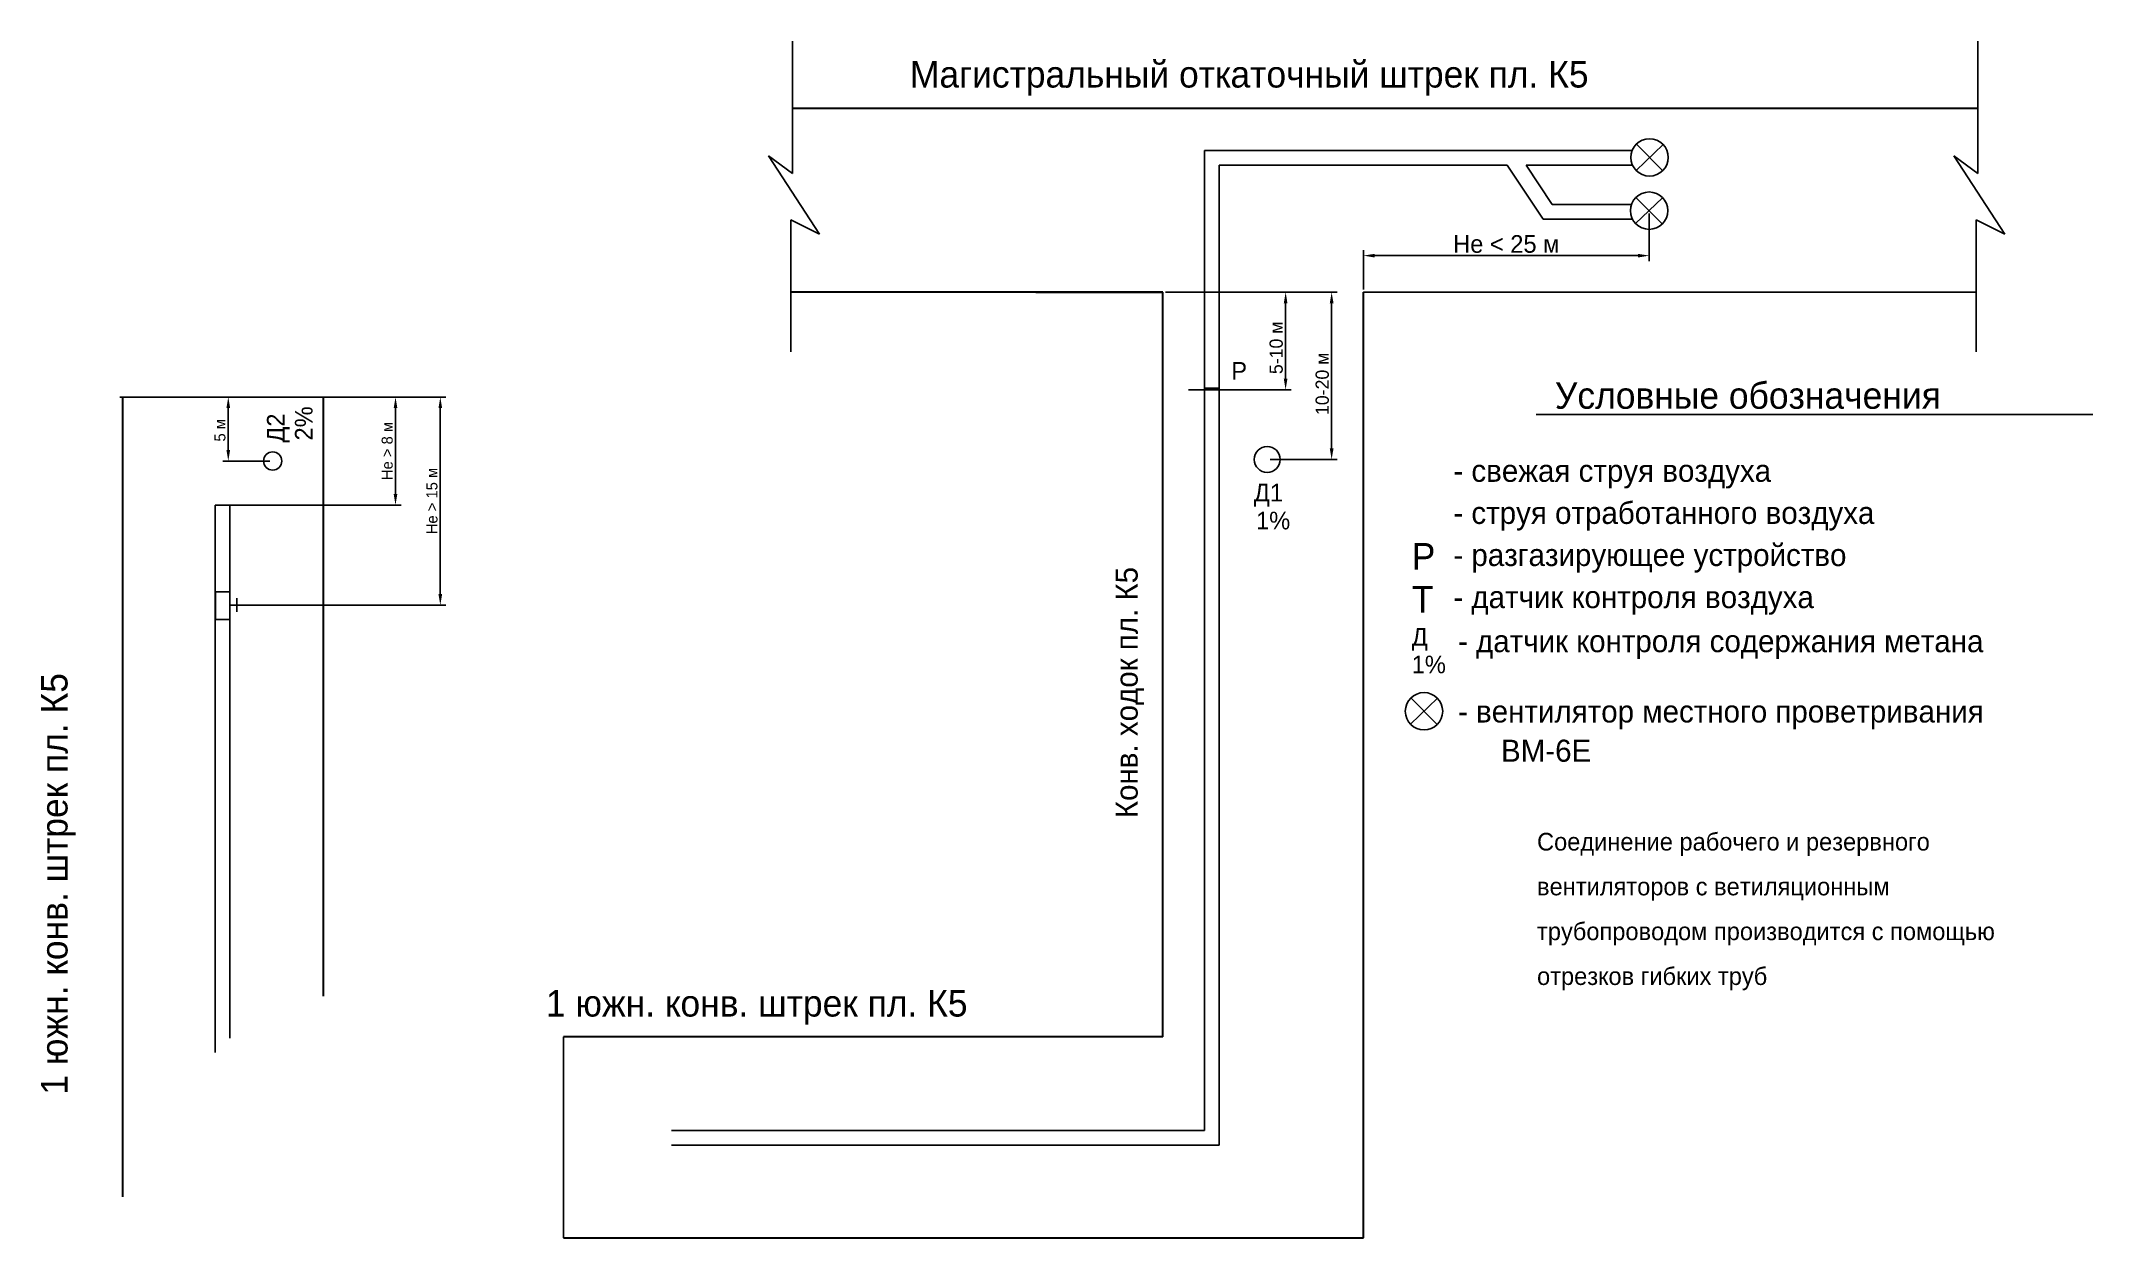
# Model space of a CAD drawing. Header units: millimetres. Extents: x 421 to 885, y -185 to 86.
import ezdxf

# ---------------------------------------------------------------- set-up
doc = ezdxf.new("R2010")
doc.units = ezdxf.units.MM
doc.dimstyles.new('ISO-25', dxfattribs={"dimtxt": 2.5, "dimasz": 2.5, "dimexe": 1.25, "dimexo": 0.625, "dimtad": 1, "dimtxsty": 'Standard', "dimcen": 2.5, "dimadec": 0, "dimazin": 0, "dimtfac": 1, "dimtmove": 0, "dimatfit": 3, "dimfxl": 0, "dimarcsym": 0})

# ---------------------------------------------------------------- blocks, each defined once
blk = doc.blocks.new('*D1')
at = {"color": 0, "lineweight": -2}
for p, q in [((675.33, 29.43), (703.78, 29.43)), ((702.53, 9.85), (702.53, 26.93)), ((680.5, 7.35), (703.78, 7.35))]:
    blk.add_line(p, q, dxfattribs=at)
at = {"color": 0}
for points in [[(702.11, 26.93), (702.94, 26.93), (702.53, 29.43)], [(702.11, 9.85), (702.94, 9.85), (702.53, 7.35)]]:
    blk.add_solid(points, dxfattribs=at)
at = {"layer": 'Defpoints', "color": 0}
for p in [(674.7, 29.43), (702.53, 29.43), (679.87, 7.35)]:
    blk.add_point(p, dxfattribs=at)
at = {"color": 0, "insert": (700.4, 16.83), "char_height": 3, "attachment_point": 5, "rotation": 90}
blk.add_mtext('5-10 м', dxfattribs=at)
blk = doc.blocks.new('*D2')
at = {"color": 0, "lineweight": -2}
for p, q in [((675.33, 29.43), (714.2, 29.43)), ((712.95, -5.95), (712.95, 26.93)), ((698.99, -8.45), (714.2, -8.45))]:
    blk.add_line(p, q, dxfattribs=at)
at = {"color": 0}
for points in [[(712.53, 26.93), (713.37, 26.93), (712.95, 29.43)], [(712.53, -5.95), (713.37, -5.95), (712.95, -8.45)]]:
    blk.add_solid(points, dxfattribs=at)
at = {"layer": 'Defpoints', "color": 0}
for p in [(674.7, 29.43), (712.95, 29.43), (698.36, -8.45)]:
    blk.add_point(p, dxfattribs=at)
at = {"color": 0, "insert": (710.83, 8.68), "char_height": 3, "attachment_point": 5, "rotation": 90}
blk.add_mtext('10-20 м', dxfattribs=at)
blk = doc.blocks.new('*D3')
at = {"color": 0, "lineweight": -2}
for p, q in [((784.83, 47.27), (784.83, 36.46)), ((720.16, 30.05), (720.16, 38.96)), ((782.33, 37.71), (722.66, 37.71))]:
    blk.add_line(p, q, dxfattribs=at)
at = {"color": 0}
for points in [[(722.66, 38.12), (722.66, 37.29), (720.16, 37.71)], [(782.33, 38.12), (782.33, 37.29), (784.83, 37.71)]]:
    blk.add_solid(points, dxfattribs=at)
at = {"layer": 'Defpoints', "color": 0}
for p in [(784.83, 47.9), (720.16, 37.71), (720.16, 29.42)]:
    blk.add_point(p, dxfattribs=at)
at = {"color": 0, "insert": (752.49, 40.33), "char_height": 4, "attachment_point": 5}
blk.add_mtext('Не < 25 м', dxfattribs=at)
blk = doc.blocks.new('*D7')
at = {"color": 0, "lineweight": -2}
for p, q in [((438.59, 5.68), (512.38, 5.68)), ((511.13, -38.93), (511.13, 3.18)), ((464.1, -41.43), (512.38, -41.43))]:
    blk.add_line(p, q, dxfattribs=at)
at = {"color": 0}
for points in [[(510.71, 3.18), (511.54, 3.18), (511.13, 5.68)], [(510.71, -38.93), (511.54, -38.93), (511.13, -41.43)]]:
    blk.add_solid(points, dxfattribs=at)
at = {"layer": 'Defpoints', "color": 0}
for p in [(437.96, 5.68), (511.13, 5.68), (463.47, -41.43)]:
    blk.add_point(p, dxfattribs=at)
at = {"color": 0, "insert": (509.25, -17.87), "char_height": 2.5, "attachment_point": 5, "rotation": 90}
blk.add_mtext('Не > 15 м', dxfattribs=at)
blk = doc.blocks.new('*D8')
at = {"color": 0, "lineweight": -2}
for p, q in [((485.33, 5.68), (502.24, 5.68)), ((500.99, -16.27), (500.99, 3.18)), ((460.78, -18.77), (502.24, -18.77))]:
    blk.add_line(p, q, dxfattribs=at)
at = {"color": 0}
for points in [[(500.57, 3.18), (501.4, 3.18), (500.99, 5.68)], [(500.57, -16.27), (501.4, -16.27), (500.99, -18.77)]]:
    blk.add_solid(points, dxfattribs=at)
at = {"layer": 'Defpoints', "color": 0}
for p in [(484.71, 5.68), (500.99, 5.68), (460.15, -18.77)]:
    blk.add_point(p, dxfattribs=at)
at = {"color": 0, "insert": (499.11, -6.54), "char_height": 2.5, "attachment_point": 5, "rotation": 90}
blk.add_mtext('Не > 8 м', dxfattribs=at)
blk = doc.blocks.new('*D9')
at = {"color": 0, "lineweight": -2}
for p, q in [((439.47, 5.68), (464.37, 5.68)), ((463.12, -6.31), (463.12, 3.18)), ((472.56, -8.81), (461.87, -8.81))]:
    blk.add_line(p, q, dxfattribs=at)
at = {"color": 0}
for points in [[(462.7, 3.18), (463.54, 3.18), (463.12, 5.68)], [(462.7, -6.31), (463.54, -6.31), (463.12, -8.81)]]:
    blk.add_solid(points, dxfattribs=at)
at = {"layer": 'Defpoints', "color": 0}
for p in [(438.84, 5.68), (463.12, 5.68), (473.18, -8.81)]:
    blk.add_point(p, dxfattribs=at)
at = {"color": 0, "insert": (461.25, -1.85), "char_height": 2.5, "attachment_point": 5, "rotation": 90}
blk.add_mtext('5 м', dxfattribs=at)

msp = doc.modelspace()

# ---------------------------------------------------------------- hatches: boundary and pattern name
msp.add_hatch(color=256).paths.add_polyline_path([(684.184, 7.729), (684.184, 7.285), (687.468, 7.285), (687.468, 7.729)])

# ---------------------------------------------------------------- linework, layer by layer
for p, q in [((590.864, 86.315), (590.864, 56.309)), ((859.249, 86.315), (859.249, 56.309)), ((684.184, -160.421), (684.184, 61.522)), ((780.989, 61.522), (684.184, 61.522)), ((781.862, 57.023), (787.978, 62.879)), ((787.902, 56.945), (781.938, 62.957)), ((590.864, 56.309), (585.437, 60.286)), ((585.437, 60.286), (597.015, 42.572)), ((687.468, -163.748), (687.468, 58.196)), ((752.701, 58.196), (687.468, 58.196)), ((760.819, 45.999), (752.701, 58.196)), ((781.067, 58.196), (756.983, 58.196)), ((762.887, 49.326), (756.983, 58.196)), ((853.821, 60.286), (865.399, 42.572)), ((859.249, 56.309), (853.821, 60.286)), ((780.846, 49.326), (762.887, 49.326)), ((781.774, 44.969), (787.89, 50.825)), ((787.814, 44.892), (781.85, 50.903)), ((590.503, 45.825), (590.503, 15.913)), ((597.015, 42.572), (590.503, 45.825)), ((781.047, 45.999), (760.819, 45.999)), ((865.399, 42.572), (858.887, 45.825)), ((858.887, 45.825), (858.887, 15.913)), ((484.707, 5.679), (461.922, 5.679)), ((684.184, 7.729), (687.468, 7.729)), ((684.184, 7.285), (687.468, 7.285)), ((759.264, 1.7), (885.325, 1.7)), ((460.152, -142.768), (460.152, -18.769)), ((463.479, -18.769), (460.152, -18.769)), ((463.479, -139.484), (463.479, -18.769)), ((463.449, -41.426), (465.091, -41.426)), ((465.091, -42.992), (465.091, -39.848)), ((730.802, -68.402), (736.918, -62.546)), ((736.842, -68.48), (730.878, -62.468)), ((539.02, -139.193), (539.02, -184.763)), ((684.184, -160.421), (563.469, -160.421)), ((687.468, -163.748), (563.469, -163.748)), ((720.157, -184.763), (708.351, -184.763)), ((720.157, -184.763), (710.433, -184.763)), ((720.157, -184.763), (710.433, -184.763))]:
    msp.add_line(p, q)
at = {"lineweight": 30}
for p, q in [((674.702, 70.997), (590.864, 70.997)), ((859.249, 70.997), (673.211, 70.997)), ((851.321, 70.997), (842.925, 70.997)), ((674.702, 29.434), (590.503, 29.451)), ((645.953, 29.44), (674.702, 29.44)), ((674.702, -139.21), (674.702, 29.434)), ((720.157, -184.763), (720.157, 29.424)), ((720.157, -184.763), (720.157, 29.424)), ((858.887, 29.395), (720.157, 29.424)), ((439.137, 5.679), (439.137, -175.457)), ((484.69, -130.002), (484.707, 5.679)), ((674.702, -139.21), (539.02, -139.193)), ((539.02, -184.763), (720.157, -184.763))]:
    msp.add_line(p, q, dxfattribs=at)
msp.add_lwpolyline([(463.474, -44.706), (460.189, -44.706), (460.189, -38.441), (463.474, -38.441)], close=True)
msp.add_lwpolyline([(463.474, -44.706), (460.189, -44.706), (460.189, -38.441), (463.474, -38.441)], close=True)
for centre, radius in [((784.92, 59.951), 4.234), ((784.832, 47.897), 4.234), ((473.182, -8.805), 2.067), ((698.362, -8.445), 2.934), ((733.86, -65.474), 4.234)]:
    msp.add_circle(centre, radius)

# ---------------------------------------------------------------- texts
for s, height, p in [('Магистральный откаточный штрек пл. К5', 6, (617.458, 75.78)), ('Р', 4, (690.231, 9.615)), ('Условные обозначения', 6, (763.491, 3.026)), ('- свежая струя воздуха', 5, (740.502, -13.517)), ('Д1', 4, (695.342, -17.956)), ('- струя отработанного воздуха', 5, (740.502, -23.051)), ('1%', 4, (695.834, -24.291)), ('Р', 6, (731.077, -33.382)), ('- разгазирующее устройство', 5, (740.502, -32.585)), ('Т', 6, (731.077, -43.131)), ('- датчик контроля воздуха', 5, (740.502, -42.119)), ('Д', 4, (731.077, -50.589)), ('- датчик контроля содержания метана', 5, (741.554, -52.1)), ('1%', 4, (731.077, -56.878)), ('- вентилятор местного проветривания', 5, (741.554, -68.024)), ('ВМ-6Е', 5, (751.294, -76.909)), ('Соединение рабочего и резервного', 4, (759.45, -97.017)), ('вентиляторов с ветиляционным', 4, (759.45, -107.166)), ('трубопроводом производится с помощью', 4, (759.45, -117.316)), ('отрезков гибких труб', 4, (759.45, -127.465)), ('1 южн. конв. штрек пл. К5', 6, (535.024, -134.621))]:
    msp.add_text(s, height=height).set_placement(p)
for s, height, p in [('Д2', 4, (475.872, -4.644)), ('2%', 4, (482.207, -4.153)), ('Конв. ходок пл. К5', 5, (669.023, -89.684)), ('1 южн. конв. штрек пл. К5', 6, (426.725, -152.316))]:
    msp.add_text(s, height=height, rotation=90).set_placement(p)

# ---------------------------------------------------------------- dimensions: what is measured, and where the dimension line sits
dim = msp.add_linear_dim(base=(720.157, 37.707), p1=(784.832, 47.897), p2=(720.157, 29.424), text='Не < 25 м', dimstyle='ISO-25', override={"dimtxt": 4})
dim.commit()
dim.dimension.update_dxf_attribs({"geometry": '*D3', "text_midpoint": (752.494, 40.332)})
for base, p1, text, picture, middle in [((702.528, 29.434), (679.874, 7.35), '5-10 м', '*D1', (702.528, 16.834)), ((712.95, 29.434), (698.362, -8.445), '10-20 м', '*D2', (712.95, 8.684))]:
    dim = msp.add_linear_dim(base=base, p1=p1, p2=(674.702, 29.434), angle=270, text=text, dimstyle='ISO-25', override={"dimtxt": 3})
    dim.commit()
    dim.dimension.update_dxf_attribs({"geometry": picture, "text_midpoint": middle, "dimtype": 160})
for base, p1, p2, text, picture, middle in [((511.128, 5.679), (463.474, -41.426), (437.962, 5.679), 'Не > 15 м', '*D7', (511.128, -17.873)), ((463.121, 5.679), (473.182, -8.805), (438.841, 5.679), '5 м', '*D9', (463.121, -1.849)), ((500.985, 5.679), (460.152, -18.769), (484.707, 5.679), 'Не > 8 м', '*D8', (500.985, -6.545))]:
    dim = msp.add_linear_dim(base=base, p1=p1, p2=p2, angle=270, text=text, dimstyle='ISO-25')
    dim.commit()
    dim.dimension.update_dxf_attribs({"geometry": picture, "text_midpoint": middle, "dimtype": 160})

doc.saveas('drawing.dxf')
